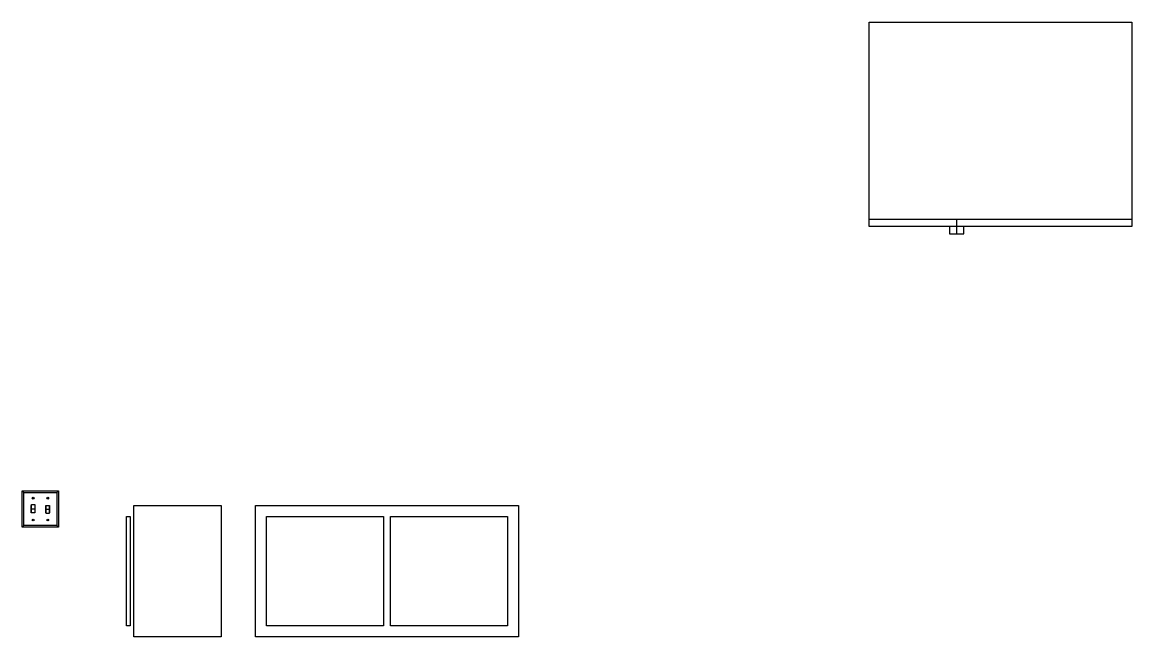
# Model space of a CAD drawing. Extents: x 90 to 242, y 3 to 87.
import ezdxf

# ---------------------------------------------------------------- set-up
doc = ezdxf.new("R2010")
doc.units = 0
doc.layers.get('0').update_dxf_attribs({"linetype": 'CONTINUOUS'})

# ---------------------------------------------------------------- blocks, each defined once
blk = doc.blocks.new('KÜHLSCHRANK_-_ZWEITÜRIGER0')
for p, q in [((0, -26.999999), (36, -26.999999)), ((12, -26.999999), (12, -28.999999)), ((11, -27.999999), (11, -28.999999)), ((13, -28.999999), (13, -27.999999)), ((11, -28.999999), (13, -28.999999))]:
    blk.add_line(p, q)
blk.add_lwpolyline([(0, -27.999999), (0, 0), (36, 0), (36, -27.999999)], close=True)
blk = doc.blocks.new('LICHTSCHALTER_-_DOPPELSCHA')
for p, q in [((-2.25, 4.75), (-2.5, 5)), ((-2.25, 4.75), (2.25, 4.75)), ((-2.25, 0.25), (-2.25, 4.75)), ((2.25, 4.75), (2.5, 5)), ((2.25, 4.75), (2.25, 0.25)), ((-0.875, 4), (-1.125, 4)), ((0.875, 4), (1.125, 4)), ((-0.7854, 2.5), (-1.2183, 2.5)), ((0.7854, 2.5), (1.2182, 2.5)), ((-2.25, 0.25), (-2.5, 0)), ((2.25, 0.25), (-2.25, 0.25)), ((-0.875, 1), (-1.125, 1)), ((0.875, 1), (1.125, 1)), ((2.25, 0.25), (2.5, 0))]:
    blk.add_line(p, q)
for points in [[(-2.5, 0), (-2.5, 5), (2.5, 5), (2.5, 0)], [(-0.78, 3.125), (-0.78, 2), (-1.22, 2), (-1.22, 3.125)], [(0.78, 1.875), (0.78, 3), (1.22, 3), (1.22, 1.875)]]:
    blk.add_lwpolyline(points, close=True)
for points in [[(-0.7818, 3), (-0.75, 3), (-0.75, 2), (-1.25, 2), (-1.25, 3), (-1.2219, 3)], [(0.7817, 2), (0.75, 2), (0.75, 3), (1.25, 3), (1.25, 2), (1.2219, 2)]]:
    blk.add_lwpolyline(points)
for centre in [(-1, 4), (1, 4), (-1, 1), (1, 1)]:
    blk.add_circle(centre, 0.125)
blk = doc.blocks.new('HÄNGESCHRANK_-_46_X_30_CM_')
for points in [[(-12, -18), (-12, 0), (0, 0), (0, -18)], [(-13, -16.5), (-13, -1.5), (-12.5, -1.5), (-12.5, -16.5)]]:
    blk.add_lwpolyline(points, close=True)
blk = doc.blocks.new('HÄNGESCHRANK_-_46_X_91_CM_')
for p, q in [((17.5, -1.5), (17.5, -16.5)), ((18.5, -16.5), (18.5, -1.5))]:
    blk.add_line(p, q)
blk.add_lwpolyline([(0, -18), (0, 0), (36, 0), (36, -18)], close=True)
for points in [[(17.5, -16.5), (1.5, -16.5), (1.5, -1.5), (17.5, -1.5)], [(18.5, -1.5), (34.5, -1.5), (34.5, -16.5), (18.5, -16.5)]]:
    blk.add_lwpolyline(points)

msp = doc.modelspace()

# ---------------------------------------------------------------- block references
for name, p in [('KÜHLSCHRANK_-_ZWEITÜRIGER0', (205.86, 87.01)), ('LICHTSCHALTER_-_DOPPELSCHA', (92.31, 17.79)), ('HÄNGESCHRANK_-_46_X_30_CM_', (117.1, 20.79)), ('HÄNGESCHRANK_-_46_X_91_CM_', (121.8, 20.79))]:
    msp.add_blockref(name, p)

doc.saveas('drawing.dxf')
